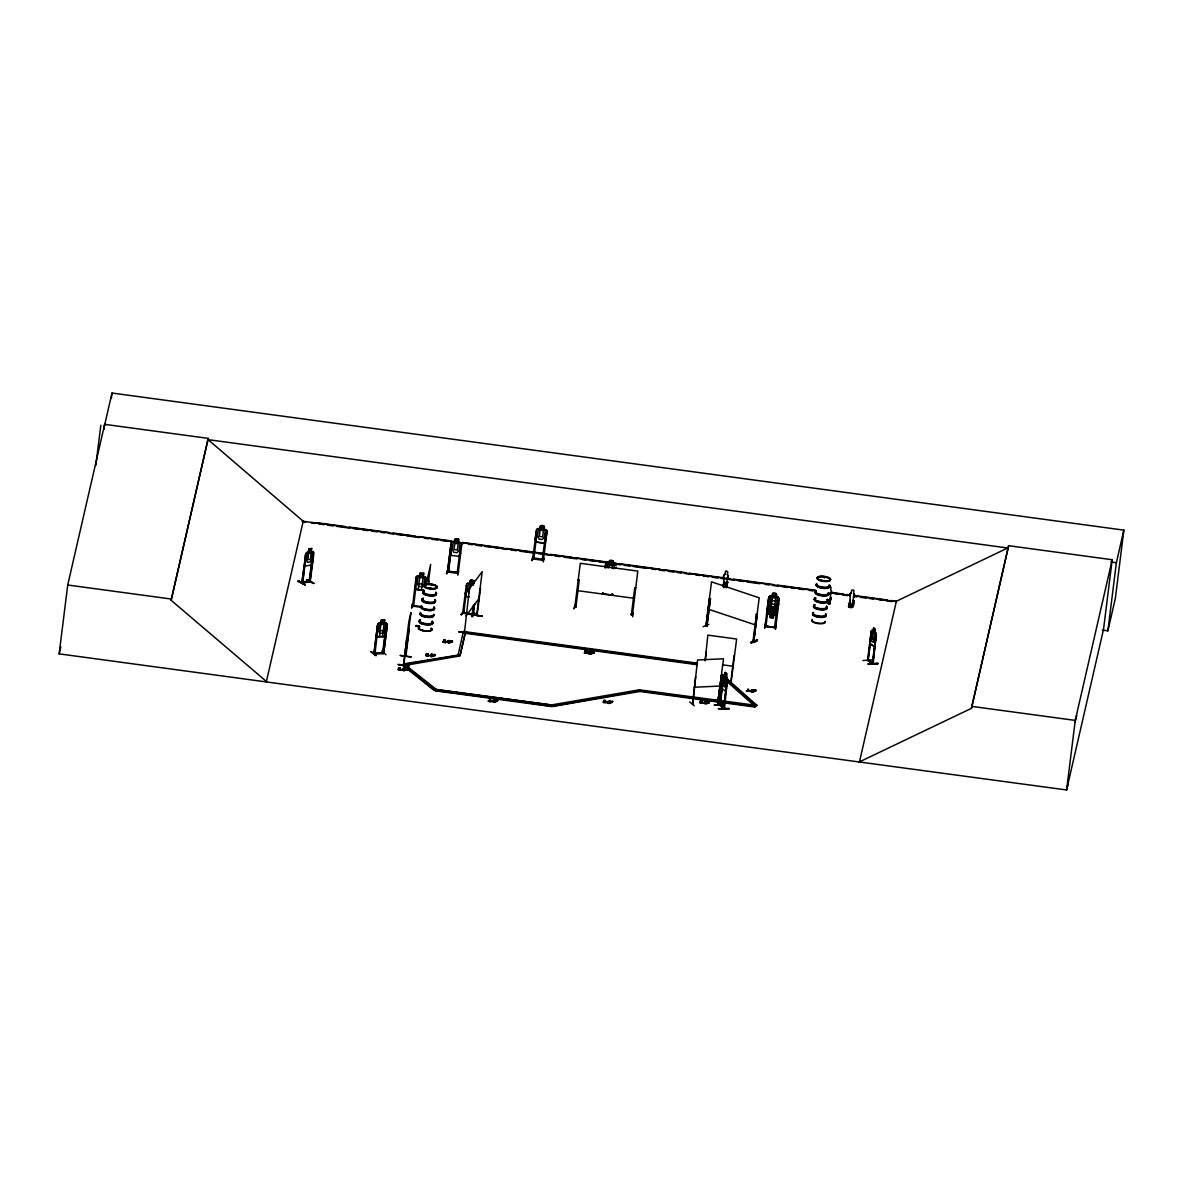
<?xml version="1.0" encoding="UTF-8"?>
<svg xmlns="http://www.w3.org/2000/svg" width="1183" height="1183" viewBox="0 0 1183 1183"><rect width="100%" height="100%" fill="white"/><g stroke="black" fill="none" stroke-linecap="round" stroke-linejoin="round"><path stroke-width="1.5" d="M753.305 691.123L751.279 690.384L753.882 689.911L750.436 690.739L754.089 691.212L752.018 690.295M309.946 581.681L301.739 582.997L305.894 555.626L302.715 583.056L302.7 581.873M309.059 548.882L308.719 552.328L306.693 552.491L305.672 553.821L301.887 583.145L310.257 581.814L313.983 552.55L313.081 551.47L311.203 551.884L311.721 548.409L308.985 548.838L306.427 559.929L307.462 562.383L310.02 561.984L311.735 559.086L312.504 552.816L311.277 551.929M419.788 576.21L420.202 572.809L423.751 573.252L423.337 576.609L426.738 578.206L425.791 585.689M423.972 590.406L415.647 589.415L414.967 585.955M482.368 616.166L471.677 614.465L482.368 616.225M411.699 607.899L412.483 603.862L411.758 607.825M419.906 576.225L417.362 575.884L416.091 576.964L412.586 606.317L413.577 606.391L416.86 579.005L415.884 578.886L416.86 579.005M412.586 606.302C411.388 604.602 415.1 605.622 412.719 605.149M413.666 605.681L413.503 606.421M425.481 580.128L426.457 580.232L425.481 580.128L424.815 585.57M720.329 704.284L720.018 704.343M727.323 677.726L723.508 708.277L724.484 707.552M724.026 577.91L724.011 577.955A2.425 2.292 12.9 0 1 724.957 574.45L724.972 574.391A2.425 2.292 12.9 0 0 724.026 577.91L723.419 586.783L724.721 581.829M850.237 596.557L850.222 596.602A2.425 2.292 12.9 0 1 851.168 593.097L851.168 593.053A2.425 2.292 12.9 0 0 850.237 596.557L849.631 605.43L852.026 605.755L853.623 597.016A2.425 2.292 12.9 0 0 853.564 593.378L853.875 590.628M404.985 669.859L402.959 669.46L404.941 669.608M449.88 642.265L447.899 641.659M430.76 655.234C435.033 654.007 430.035 658.857 430.834 654.672C434.102 653.075 431.899 657.911 430.716 654.983M447.854 641.408L449.821 642.014M303.321 520.875L266.293 681.926L59.15 653.859L67.727 585.008L104.666 424.342L208.238 438.375L171.136 600.313L266.53 681.571M95.823 465.437L100.836 425.259M104.045 429.266L104.666 424.342M111.32 398.42L112.001 393.037L1123.85 530.132L1115.362 598.273L1107.88 630.85L1102.379 630.11M171.136 600.313L208.238 438.375M304.785 584.831L298.397 580.764L305.199 584.831L297.879 581.371L298.412 580.749M305.746 553.866L305.066 566.051L311.499 565.03L312.859 561.555M305.894 555.626L302.582 582.864M313.554 583.515L306.767 579.433L313.687 583.426M309.532 581.947L312.563 554.576L309.088 581.844L309.887 580.69M309.872 581.696L313.318 554.443L312.563 554.576M310.242 581.844L310.138 580.705M384.164 623.219L385.643 624.284L384.859 630.554L382.908 633.289L379.876 633.378L378.575 630.746L379.359 624.491L381.118 623.323L378.767 623.249L377.584 624.476L373.932 653.8L377.688 624.52L378.856 623.397M374.981 653.755L378.131 626.369L377.229 626.399L378.279 626.502M375.957 655.589C360.874 643.478 386.131 663.426 371.122 651.863M384.283 623.116L384.652 619.715L381.399 619.818L381.03 623.219M379.447 636.735L381.399 619.818M382.493 636.631L384.652 619.715M381.725 651.02L385.998 654.731M386.057 626.118L387.107 626.221L386.057 626.118L382.553 653.386L383.943 652.484L382.686 652.365M386.205 626.251L382.937 653.534M387.388 624.18L383.647 653.519L387.388 624.18L386.338 622.997L378.811 623.278M398.168 664.787L408.963 666.192M398.183 669.874L398.301 669.12C398.745 670.672 401.022 669.238 401.007 670.066M398.508 668.469C401.274 666.428 398.597 670.036 398.627 667.73M400.963 670.258L401.081 669.504M518.317 701.371L434.265 690.325L402.9 665.511L403.004 664.669L459.477 655.19L459.374 656.033L406.612 665.112M403.285 665.393L403.403 664.402M403.373 665.571L408.83 621.726L410.945 612.528L405.458 656.506M403.787 665.6L406.789 638.14M403.861 665.6L404.009 664.491M697.231 664.728L465.23 633.289L465.496 631.766L460.202 654.791L403.521 663.9L411.921 671.072M409.259 629.134L405.902 656.402M406.715 669.8L406.789 668.499C408.8 668.055 406.479 671.249 406.715 669.06L407.558 669.179M407.233 669.874L407.632 668.617M418.22 589.74L420.305 572.942M421.532 590.125L423.618 573.311M428.172 584.476L430.671 564.424L426.442 582.835M428.542 584.535L428.985 581.03M425.924 655.855L426.043 655.101C426.501 656.121 428.083 656.358 428.823 655.471L428.704 656.225M427.595 653.622L427.285 654.583L426.353 653.711L428.187 653.696L426.353 653.711M435.374 654.598L434.974 655.84L434.531 654.48L435.374 654.598L434.457 655.042M447.721 570.102L446.375 573.622L447.056 573.134M450.871 544.801L447.47 572.054L448.327 572.217L451.876 544.816L450.9 544.683L451.876 544.816M448.327 572.217L451.847 544.934M434.265 690.325L403.004 664.669M755.005 706.207L639.988 690.621L551.027 706.488L435.995 690.902L436.261 689.378L404.897 664.58M454.878 542.051C451.847 536.076 464.002 540.468 455.381 538.871L454.967 542.213L453.059 543.101L452.276 549.356L453.71 552.284L457.022 552.727L459.122 550.287L459.906 544.032L458.265 542.672L458.693 539.271L458.413 542.539M443.063 642.28L444.497 640.447C441.851 640.033 447.736 639.589 444.882 642.339C448.446 643.02 440.431 641.925 444.143 642.236L444.497 640.447M444.424 641.009L443.507 640.136M443.388 640.875L444.734 640.047M444.882 642.339L445.326 640.121M445.843 642.65L444.956 641.763M458.176 573.385L447.47 572.054L451.181 542.805L452.468 541.725L460.705 542.849L461.799 544.239L458.146 573.504C454.257 570.724 463.78 573.711 448.682 571.374M457.17 573.385L460.483 545.984L461.459 546.117L460.453 546.102M457.762 575.175L458.62 571.152M457.91 573.504L458.043 572.513M452.512 641.023L452.113 642.28L451.669 640.905L452.512 641.023L451.595 641.467M469.444 633.023L458.708 631.737L467.714 632.624M463.854 611.389L460.926 614.628L461.533 614.169M463.84 612.247L462.671 613.193L466.501 583.929L467.743 582.938L473.407 584.151C477.178 579.655 467.758 578.029 470.109 583.382M462.997 613.09L462.893 612.247M461.518 614.746L463.987 610.975L461.459 614.583M464.047 612.306L463.603 613.4L467.211 586.029L466.265 585.851M697.497 663.205L463.396 631.485L457.998 655.367L460.098 655.648L460.202 654.791M463.396 631.485L463.292 632.343L483.655 635.094M464.461 632.535L469.414 588.661L482.206 571.611L476.675 615.456M469.252 590.923L470.035 584.668L473.274 585.274M464.401 632.521L464.505 631.545M473.555 584.018L473.984 580.676M471.721 614.347L482.235 616.402M473.289 605.873L472.239 615.012L473.377 605.77M474.546 604.129L472.978 615.145L474.472 604.232M474.59 613.001L472.061 616.698L475.034 613.548M480.505 588.247L477.045 615.781M490.561 699.301L490.102 701.504L491.182 701.075L491.078 701.83L488.298 701.46L488.402 700.706L489.378 701.401L489.718 699.611C489.703 698.724 489.422 700.144 489.658 700.188L489.954 699.212M495.721 699.996C485.163 701.859 501.903 703.515 493.015 701.208C496.195 699.464 494.775 699.153 492.365 701.016C494.938 703.175 497.644 700.025 493.119 700.454M497.747 700.188L497.348 701.445L496.89 700.07L497.747 700.188L496.83 700.647M533.001 556.942L531.67 560.476L532.261 560.017M533.77 559.056L537.156 531.655L536.18 531.522L532.749 558.923L532.794 557.77L533.977 558.051M532.261 560.55L533.134 556.528L532.513 556.956M532.897 558.775C533.962 559.707 534.346 557.755 532.942 557.77M544.106 526.065L543.559 529.511L545.186 530.871L544.402 537.126L542.302 539.566L539.004 539.123L537.57 536.195L538.339 529.94L540.261 529.067C537.629 523.714 547.211 524.734 543.692 529.378L545.984 529.688L547.078 531.078L543.426 560.343L532.868 558.938M540.261 529.023L540.675 525.666M545.762 532.823L546.738 532.956L545.762 532.823L542.228 560.18L542.391 559.071L543.589 559.234M543.204 561.955L543.943 558.48M543.322 560.195L543.47 559.219M545.836 540.054L546.96 531.108L545.91 529.821M551.027 706.488L551.293 704.964L638.613 689.94L639.988 690.621M726.495 680.151L755.168 705.526L754.902 707.05L639.885 691.464L552.55 706.488L551.293 704.964L434.368 689.467M575.145 604.868L573.755 608.816L574.42 608.328M574.849 606.11L574.701 607.219L575.899 607.382L579.212 579.995L578.206 579.981L579.212 579.995M575.988 606.672L574.82 607.234L580.306 563.3L637.814 571.093L632.461 614.923M584.269 653.208C588.025 653.445 589.814 652.528 584.402 652.38M584.801 651.818L584.89 650.99C590.672 651.197 586.324 653.193 584.89 650.99M588.646 653.815C595.212 653.075 586.783 651.123 591.027 653.903C587.567 653.282 589.445 654.421 591.796 654.066C592.757 653.12 588.217 651.774 589.873 652.883M592.372 652.72L592.491 651.937L589.356 651.508L592.239 653.179L588.779 652.986M593.289 653.267L593.348 651.966C595.567 651.892 592.461 654.909 593.348 651.966M593.807 653.341L594.206 652.084M616.21 565.844L615.101 564.498L606.849 563.419L605.592 564.424L605.134 568.062L605.696 564.483M602.975 592.846L602.724 593.866L603.079 593.023M607.071 567.884L607.471 564.749L609.378 563.877C606.761 558.42 616.535 559.648 612.676 564.321L614.302 565.681L613.918 568.801M608.846 568.121L609.23 564.986L612.528 565.444L612.143 568.565M611.567 595.064L611.7 594.043L611.493 594.857M601.91 593.555L612.483 595.167L612.483 593.97M612.543 595.153L612.705 594.043M605.504 700.44C603.729 703.397 608.506 702.229 603.241 702.598L603.36 701.844L604.321 702.554L604.661 700.765C602.162 699.745 607.219 701.415 604.912 700.366M604.661 700.765L603.67 700.454M606.125 702.214L606.066 702.791M610.665 701.135C608.476 701.356 606.095 703.16 610.546 702.584C604.735 701.401 612.498 702.184 608.609 702.554C608.343 700.632 612.395 700.587 607.234 701.741C606.317 704.639 613.356 703.279 609.866 701.741M611.774 702.525L611.833 701.223L612.69 701.342L611.774 702.525L612.69 701.342M631.338 614.169L632.565 613.903L632.447 615.042L631.352 614.923L634.753 587.64L635.729 587.774M632.21 615.027L631.249 614.879L631.471 613.755M632.905 612.69L632.698 616.772M638.613 689.94L639.885 691.464L640.136 689.94L757.105 705.467L755.065 706.384L747.76 705.393M692.735 703.959L697.541 660.01L723.508 658.768L717.815 702.776L721.438 675.33M695.648 676.691L692.573 703.796M703.042 626.753L708.942 624.358M706.842 625.955L710.451 598.613L709.43 598.421L706.074 625.733L706.946 625.984L710.451 598.613M705.172 660.632L707.863 635.123L736.625 639.027L731.064 682.99M699.922 703.027L700.04 702.273C700.499 703.293 702.081 703.545 702.82 702.658L702.702 703.412M700.247 701.623C703.072 699.508 700.292 703.264 700.351 700.883M705.201 660.513L706.281 651.759M705.556 702.184L707.301 702.451L707.36 701.563L703.9 702.391L707.567 702.879L704.639 702.051M708.454 702.953L708.528 701.652C710.732 701.578 707.626 704.58 708.528 701.652M723.552 583.855L727.175 584.106M723.715 583.056L727.308 583.544M708.972 703.027L709.371 701.77M724.07 581.607L723.227 586.605M724.957 574.45L725.504 571.404M723.922 587.774L724.173 585.733L725.283 585.881M726.406 585.422L726.968 581.992L725.815 587.108L727.412 578.369A2.425 2.292 12.9 0 0 727.353 574.775L727.663 571.966M726.125 587.419L726.525 586.502L726.377 587.685M726.746 587.079L727.693 581.859L726.244 586.472M720.654 703.989C706.739 694.761 726.007 706.059 719.323 704.935L722.99 675.7L723.73 674.887L727.294 677.829M715.907 700.277L720.624 704.447M717.859 702.761L718.125 701.563M717.726 702.746L721.615 675.463M719.693 705.26L722.236 684.957M722.695 681.319L723.153 677.696M719.427 708.75C750.022 708.41 696.358 708.883 729.364 708.617M723.227 678.036L719.841 705.305M720.196 705.275L722.443 687.116M725.135 672.521L726.569 673.659L726.791 678.746L724.898 687.072L723.464 685.933L723.02 682.635L725.194 672.358L726.746 673.585L726.258 677.001M723.597 708.306L727.323 680.994L724.44 708.617L719.368 705.009L724.026 708.602L724.114 707.271M730.695 682.946L734.066 655.53M730.739 682.768L730.68 682.177M731.212 682.857L730.769 681.94M757.002 639.914C758.421 643.005 741.978 644.07 757.061 639.988M748.706 689.216C746.931 692.173 751.708 691.005 746.443 691.375L746.562 690.621L747.523 691.33L747.878 689.541C748.026 688.329 747.286 690.872 747.878 689.541M705.985 625.703L711.501 581.859L759.19 597.814L753.719 641.659L757.327 614.302L756.514 614.036L752.95 641.423L754.029 641.57L753.689 640.639M753.675 641.63L756.514 614.036M752.98 641.408L753.216 640.254L754.163 640.58M749.342 690.99L749.268 691.567M751.205 690.946L753.822 690.798L753.882 689.911M754.976 691.286L755.05 690C757.061 689.556 754.739 692.735 754.976 690.561L755.819 690.68M755.493 691.36L755.893 690.103M764.588 627.936L765.15 624.447M776.255 593.585L775.841 596.986L777.468 598.332L776.684 604.587L774.584 607.042L773.8 613.282L770.503 612.853L770.621 597.445L772.529 596.557C769.926 591.204 779.493 592.225 775.974 596.883L778.266 597.134L779.36 598.524L775.708 627.789L765.017 626.443L768.447 599.042L769.423 599.16L765.889 626.561C763.686 623.086 770.591 628.617 774.628 626.813M764.943 626.428L765.268 625.452M770.222 614.066L769.808 617.467L773.357 617.881L773.771 614.524M771.612 603.907L774.924 604.35L775.693 598.095L772.395 597.666L771.612 603.936L769.512 606.376L768.728 612.631L770.355 613.977L769.808 617.422L773.253 617.748L773.667 614.391L775.575 613.504L776.359 607.249L774.924 604.336M772.957 593.156L772.529 596.557L770.015 596.114L768.728 597.178L766.821 612.469L767.93 613.814L770.355 614.007M764.972 626.265L775.619 627.655L775.826 626.65L774.776 626.502L774.51 627.641L778.044 600.269L778.991 600.52M775.442 629.474L776.107 625.423M829.253 602.679L830.85 593.94A2.425 2.292 12.9 0 0 830.791 590.332L831.028 587.241L829.15 586.798M829.416 603.626L829.682 602.043L829.815 603.256M829.667 603.892L829.534 602.665M829.682 604.025L831.131 597.43L829.401 604.158M849.912 601.703L849.01 606.805L850.148 602.132M850.281 600.254L848.536 606.746L849.956 600.491M851.168 593.097L851.716 590.051L853.608 590.125M850.133 606.361L850.385 604.38L851.479 604.528L851.228 606.509M848.522 606.731C856.64 612.424 854.022 589.962 852.381 607.101M862.969 660.528L872.433 659.877M875.923 633.082L871.871 630.169L871.22 631.071L867.553 660.291L872.758 663.9L875.967 632.994M868.544 659.892C871.013 663.441 874.533 661.77 872.226 663.545L875.967 636.247L873.128 663.87L867.923 660.232L868.544 659.552M875.302 643.611L874.193 646.539L870.17 643.685L871.324 631.071M870.437 644.203L867.908 660.558M870.88 640.58L873.557 627.641L875.272 628.853L875.39 633.999L873.424 642.339L871.827 641.216L871.309 637.933M877.934 663.678C847.738 664.654 898.385 662.125 868.485 664.402M876.426 634.606L872.67 663.885M859.45 761.896L971.435 708.351L1008.626 545.703L1112.197 559.736L1103.532 629.297L1066.593 789.963L266.293 681.926M1008.626 545.703L971.435 708.351M1112.197 559.736L1075.258 720.403L1066.593 789.963L1068.353 782.998M1107.88 630.85L1116.368 562.709L1123.85 530.132M398.227 664.358L409.007 665.778M415.721 626.162L419.329 626.576M768.004 613.666L776.181 614.835L777.468 613.785M767.619 606.169L768.285 609.644L776.61 610.665L778.251 607.485M764.647 628.084L765.224 624.033M770.015 596.114L768.846 597.223M778.266 597.178L770.044 596.232M104.503 425.614L112.001 393.037M59.15 653.859L60.791 646.731M398.301 669.12L401.037 669.682M399.262 669.829L399.617 668.04M400.002 669.933L400.446 667.715M405.429 648.994L407.544 639.781M426.043 655.101L428.823 655.471M426.25 654.45L427.521 654.184M452.453 541.77L451.285 542.864M427.004 655.811L427.359 654.022M427.728 655.914L428.187 653.696M450.738 555.285L450.072 551.766L450.738 555.285L459.048 556.38L460.675 553.2M446.982 573.711L447.78 569.688M460.69 542.879L461.799 544.195M443.181 641.526L445.961 641.911M436.261 689.378L551.293 704.964M435.995 690.902L414.775 673.319M460.098 655.648L465.392 632.624M488.402 700.706L491.182 701.075M537.156 531.655L536.15 531.64M532.202 560.402L533.06 556.528M540.143 528.934L537.747 528.564L536.461 529.659L535.337 538.649L536.017 542.125L544.343 543.219L545.969 540.039M533.991 557.932L542.346 559.352M545.984 529.718L537.733 528.609L536.579 529.718M542.376 559.204L543.559 559.352M542.228 560.18L543.455 560.224M605.578 564.468L606.864 563.374M585.629 652.558L586.901 651.996M589.075 653.016L589.356 651.508M603.36 701.844L606.08 702.406M603.567 701.194L604.483 701.09M639.885 691.464L640.136 689.94M723.153 586.591L724.262 581.932M723.863 586.694L724.661 583.559M724.795 586.428L724.913 585.689M724.499 586.295L724.499 585.999M727.353 574.775L727.368 574.716A2.425 2.292 12.9 0 1 727.412 578.369L727.412 578.369M725.593 586.916L726.702 582.258M726.643 585.452L727.663 582.08M700.04 702.273L702.82 702.658M701.001 702.983L701.356 701.194M701.726 703.086L702.184 700.868M707.36 701.563L704.757 702.037L707.197 702.362M746.562 690.621L749.297 691.183M754.902 707.05L755.168 705.526M827.597 601.348L828.706 601.437L828.455 603.493L827.361 603.345M828.47 601.511L827.819 601.718M828.159 602.014L828.263 601.334M829.653 604.01L828.677 604.055L829.372 600.905M828.913 603.921L829.682 600.683M830.067 599.263L829.165 604.129L830.436 599.441M852.588 605.8L852.189 606.702L849.143 606.288C848.876 600.964 849.601 612.705 850.03 603.729M851.154 604.868L850.681 605.134M853.564 593.422L853.564 593.378A2.425 2.292 12.9 0 1 853.608 597.06L853.623 597.016M851.509 607.145L853.165 600.639L854.096 601.053M852.632 607.308L853.061 602.502M851.464 607.145L853.194 602.531M859.361 762.281L896.389 601.23L1006.733 548.468M1075.022 722.384L1076.767 715.419M477.074 614.79L476.66 614.731M694.214 705.748L689.689 701.963M726.495 688.358L725.549 691.271L727.619 679.353M874.193 646.539L875.139 643.552M724.38 704.521L714.399 704.935L724.44 704.107M769.66 600.373L768.063 603.493L769.586 600.254L777.911 601.319L778.577 604.824M778.133 607.456L776.551 610.546L768.388 609.541M431.292 585.023L430.568 584.535M429.178 588.099L430.982 588.483L429.562 588.498M429.399 588.321L430.479 588.128M430.139 587.847L431.07 588.439L429.873 587.951M824.27 577.452L824.743 577.585M823.797 577.26L824.773 577.481L823.989 577.615M822.377 580.809L824.388 581.09L823.575 580.749M493.06 701.031L495.573 700.794M608.003 702.17L609.807 701.785M465.998 596.498L465.377 592.92L465.998 596.498L469.311 596.957M464.017 612.587L473.096 614.154M466.028 615.914L478.804 598.879M474.56 612.942L472.209 616.654M305.835 553.895L306.796 552.638L313.111 551.633M723.035 675.789L723.73 674.887M725.49 571.448L726.613 570.975L727.663 572.01M416.194 577.053L417.407 576.003L425.569 576.979L426.605 578.236M853.165 600.639L853.875 600.742M852.115 607.204L852.736 605.164L852.337 606.066L849.29 605.652M704.329 702.17C702.318 705.038 710.909 703.397 705.571 702.598M305.096 584.786L298.308 581.193M309.177 581.134L302.464 581.873M429.976 587.833L429.252 588.528M823.945 581.06L822.54 580.572M829.52 599.722L828.706 599.811M829.505 599.914L828.677 600.003M419.891 576.328L417.969 577.245L417.2 583.5L418.634 586.398L421.947 586.768L424.061 584.284L424.83 578.029L423.203 576.712M412.379 606.14L421.976 607.367M575.988 606.406L575.042 606.273M757.327 614.302L756.307 614.11M752.906 640.624L753.941 640.668M751.042 642.739L757.431 640.595M750.909 642.768L757.076 640.461M724.528 707.641L719.974 704.624M831.117 597.799L830.658 597.859M775.604 626.798L774.806 626.532M632.417 614.036L631.589 613.933M309.133 548.971L311.691 548.572M306.131 555.744L305.14 555.744M312.8 554.694L313.318 554.443M306.693 579.995L314.027 583.411L306.826 579.907M310.271 580.883L309.502 580.986M309.414 581.252L302.671 582.154M462.864 613.105L473.215 614.997M374.05 652.632L382.804 652.809L374.257 652.824M373.858 653.637L383.41 653.312M302.035 583.16L302.079 582.154M871.797 633.304L870.984 632.994L868.115 660.617L868.159 659.271M876.44 636.587L875.642 636.277M870.17 643.685L874.296 646.524M867.597 660.291L868.396 660.513M872.596 662.761L868.204 659.907M868.248 664.107L877.712 663.441M402.9 665.511L404.793 665.423L403.418 664.757M727.752 681.334L726.998 681.009M721.867 684.691L721.926 688.402L725.652 691.271M694.155 687.264L720.107 686.036M714.414 704.92L724.395 704.684M384.179 623.116L386.383 623.042M380.985 624.447L384.017 624.343M380.201 630.702L383.233 630.598M377.14 636.661L384.667 636.454L386.102 633.142L384.726 636.572L377.052 636.765L376.578 633.452M608.077 701.608L610.517 701.933M823.856 581.223L823.057 581.149M430.508 588.75L429.71 588.676M821.194 602.665L820.144 602.517M427.832 610.191L426.782 610.044M586.783 652.572L587.921 652.203L585.999 651.818M383.78 652.351L383.691 653.504L374.109 653.8M823.279 580.661L822.791 580.557M419.743 577.452L423.056 577.822M418.974 583.707L422.287 584.091M423.913 590.287L415.751 589.311L415.085 585.955M413.666 605.563L422.065 606.657M771.272 606.598L774.584 607.042M773.667 614.435L776.181 614.835M419.433 625.911L415.825 625.496L419.374 626.354M1008.286 548.069L208.075 439.647L303.232 521.259L455.159 541.844M1110.867 561.955L1116.368 562.709M544.269 543.086L536.121 542.021L535.47 538.605M609.792 560.52L613.09 560.964M316.142 522.62L345.421 526.583M349.089 527.071L389.355 532.527M393.022 533.03L414.982 536.003M418.649 536.505L451.595 540.971M462.568 542.45L502.849 547.906M506.501 548.409L546.768 553.866M550.435 554.354L572.395 557.341M576.062 557.829L609.008 562.295M612.676 562.783L616.328 563.285M619.996 563.788L660.262 569.23M663.914 569.733L685.889 572.705M689.541 573.208L722.502 577.674M726.155 578.162L729.822 578.664M733.475 579.152L773.741 584.609M777.408 585.112L815.841 590.317M830.496 592.299L843.302 594.043M846.969 594.531L850.621 595.034M854.289 595.522L887.235 599.988M890.903 600.491L896.389 601.23M458.827 542.332L815.767 590.701M830.407 592.683L850.533 595.404M854.2 595.907L896.3 601.6M302.138 521.688L305.805 522.176M311.292 522.93L314.959 523.418M318.626 523.921L324.112 524.661M327.78 525.163L333.266 525.903M336.933 526.405L349.754 528.136M353.406 528.638L358.907 529.378M362.575 529.866L368.061 530.62M371.728 531.108L377.214 531.862M380.882 532.35L384.549 532.853M388.201 533.341L393.702 534.095M397.37 534.583L402.856 535.337M406.523 535.825L419.344 537.57M424.83 538.309L428.497 538.797M432.15 539.3L437.651 540.039M441.318 540.542L446.804 541.282M450.472 541.784L463.292 543.515M468.779 544.269L472.446 544.757M476.098 545.259L481.599 545.999M485.267 546.502L490.753 547.241M494.42 547.729L498.073 548.232M501.74 548.735L507.241 549.474M510.893 549.962L516.394 550.716M520.047 551.204L532.868 552.949M538.369 553.688L542.021 554.191M545.688 554.679L551.189 555.433M554.842 555.921L560.343 556.661M564.01 557.163L576.816 558.894M582.317 559.648L585.984 560.136M589.637 560.638L595.138 561.378M598.79 561.881L604.291 562.62M615.278 564.114L620.764 564.853M624.432 565.356L629.933 566.095M633.585 566.583L646.406 568.328M651.907 569.067L655.559 569.57M659.227 570.058L664.713 570.812M668.38 571.3L673.881 572.054M677.534 572.542L681.201 573.045M684.868 573.533L690.354 574.287M695.855 575.027L699.508 575.515M703.175 576.017L708.661 576.757M712.329 577.26L717.83 577.999M721.482 578.502L725.149 578.99M728.817 579.493L734.303 580.232M737.97 580.735L743.456 581.474M747.124 581.977L759.944 583.707M765.431 584.446L769.098 584.949M772.765 585.452L778.251 586.191M781.919 586.679L787.405 587.433M791.072 587.921L794.739 588.424M798.392 588.912L803.893 589.666M809.379 590.406L813.046 590.909M835.021 593.881L838.688 594.384M842.34 594.872L847.841 595.611M853.327 596.365L856.995 596.853M860.662 597.356L866.148 598.095M869.816 598.598L873.483 599.086M878.969 599.84L882.636 600.328M886.289 600.831L891.79 601.57M849.631 605.385L852.041 605.711M848.98 605.859L852.588 606.347M448.49 571.019L447.514 571.064L457.289 572.395M576.905 590.554L634.413 598.347M722.443 664.816L733.223 666.28M465.333 632.447L697.334 663.87M487.307 635.596L527.5 641.038M531.152 641.541L693.741 663.559M593.274 652.543L594.132 652.646M971.687 706.369L1075.258 720.403M67.727 585.008L171.298 599.042M755.567 690.798L755.05 690M641.866 691.049L716.721 701.179M720.373 701.682L744.107 704.891M708.454 702.214L709.297 702.332M521.969 701.859L552.55 706.488M705.689 702.82L706.606 703.53L704.757 703.338M458.812 631.545L467.699 633.201M473.851 580.764L470.597 580.202L470.183 583.544L468.305 584.343L467.536 590.598L468.926 593.615M724.188 707.656L720.314 704.61M706.842 625.984L706.059 624.668L707.286 624.89M753.719 690.709L750.362 691.079L751.693 692.114L754.015 691.789L751.116 691.404L752.92 691.316M708.099 609.112L755.789 625.068M706.221 624.728L707.153 625.881M458.102 654.51L459.477 655.19M457.998 655.367L459.374 656.033M721.615 674.059L757.105 705.467M726.968 679.737L752.906 702.702M721.038 675.316L723.774 677.726M720.935 676.173L723.656 678.584M726.392 680.994L755.065 706.384M777.808 601.408L778.458 604.824M376.623 633.482L377.2 636.691M496.89 700.07L496.83 701.371M451.669 640.905L451.595 642.206M434.531 654.48L434.457 655.781M828.056 593.408A6.787 2.203 7.1 0 1 822.362 595.951A6.787 2.203 7.1 0 1 815.605 592.254M828.189 592.964A6.891 2.233 7.1 0 1 822.422 595.537A6.891 2.233 7.1 0 1 815.575 591.796M827.272 599.707A6.787 2.203 7.1 0 1 820.691 602.147A6.787 2.203 7.1 0 1 815.619 598.125M827.287 599.278A6.743 2.189 7.1 0 1 820.751 601.703A6.743 2.189 7.1 0 1 815.708 597.711A6.802 2.203 7.1 0 0 820.721 601.91A6.802 2.203 7.1 0 0 827.301 599.456M829.12 585.452A6.891 2.233 7.1 0 1 823.368 588.025A6.891 2.233 7.1 0 1 816.507 584.284M828.765 592.757A6.787 2.203 7.1 0 1 821.638 594.591A6.787 2.203 7.1 0 1 815.767 590.997M828.987 585.881A6.787 2.203 7.1 0 1 823.294 588.424A6.787 2.203 7.1 0 1 816.551 584.742M828.795 593.201A6.891 2.233 7.1 0 1 821.579 595.049A6.891 2.233 7.1 0 1 815.619 591.411M829.179 585.053A6.891 2.233 7.1 0 1 823.412 587.64A6.891 2.233 7.1 0 1 816.566 583.899M829.697 585.23A6.787 2.203 7.1 0 1 822.569 587.064A6.787 2.203 7.1 0 1 816.699 583.47M825.379 614.849A6.787 2.203 7.1 0 1 819.701 617.393A6.787 2.203 7.1 0 1 812.943 613.696M825.512 614.406A6.891 2.233 7.1 0 1 818.858 616.875A6.891 2.233 7.1 0 1 813.712 612.809M825.143 621.755A6.787 2.203 7.1 0 1 818.03 623.589A6.787 2.203 7.1 0 1 812.159 619.996M825.157 621.326A6.743 2.189 7.1 0 1 818.089 623.145A6.743 2.189 7.1 0 1 812.248 619.581M827.686 601.008A6.743 2.189 7.1 0 1 821.49 602.931A6.743 2.189 7.1 0 1 814.422 599.781M814.776 599.263A6.743 2.189 7.1 0 1 815.56 598.835M827.242 600.003A6.802 2.203 7.1 0 1 820.662 602.443A6.802 2.203 7.1 0 1 815.575 598.421M826.459 606.879A6.891 2.233 7.1 0 1 819.789 609.363A6.891 2.233 7.1 0 1 814.643 605.282M825.542 613.578A6.787 2.203 7.1 0 1 819.849 616.121A6.787 2.203 7.1 0 1 813.091 612.439M826.311 607.323A6.787 2.203 7.1 0 1 819.745 609.763A6.787 2.203 7.1 0 1 814.673 605.74M825.571 614.021A6.891 2.233 7.1 0 1 819.804 616.594A6.891 2.233 7.1 0 1 812.958 612.853M826.503 606.495A6.891 2.233 7.1 0 1 819.849 608.964A6.891 2.233 7.1 0 1 814.688 604.897M826.473 606.066A6.787 2.203 7.1 0 1 819.908 608.506A6.787 2.203 7.1 0 1 814.821 604.483M434.693 600.934A6.787 2.203 7.1 0 1 428.128 603.374A6.787 2.203 7.1 0 1 423.041 599.367M434.826 600.506A6.891 2.233 7.1 0 1 428.172 602.975A6.891 2.233 7.1 0 1 423.011 598.894M433.91 607.219A6.787 2.203 7.1 0 1 428.231 609.763A6.787 2.203 7.1 0 1 421.473 606.066M433.954 606.983A6.802 2.203 7.1 0 1 428.261 609.526A6.802 2.203 7.1 0 1 421.488 605.829M435.773 592.979A6.891 2.233 7.1 0 1 429.104 595.448A6.891 2.233 7.1 0 1 423.958 591.382M434.856 599.677A6.787 2.203 7.1 0 1 428.276 602.117A6.787 2.203 7.1 0 1 423.203 598.095M436.187 594.029A6.787 2.203 7.1 0 1 428.187 595.729A6.787 2.203 7.1 0 1 423.972 591.84M434.886 600.106A6.891 2.233 7.1 0 1 428.216 602.591A6.891 2.233 7.1 0 1 423.07 598.509M435.817 592.594A6.891 2.233 7.1 0 1 429.163 595.064A6.891 2.233 7.1 0 1 424.002 590.997M435.788 592.151A6.787 2.203 7.1 0 1 429.222 594.605A6.787 2.203 7.1 0 1 424.135 590.583M432.579 622.983A6.787 2.203 7.1 0 1 424.579 624.683A6.787 2.203 7.1 0 1 420.364 620.794M432.165 621.933A6.891 2.233 7.1 0 1 425.496 624.417A6.891 2.233 7.1 0 1 420.349 620.336M431.233 628.676A6.787 2.203 7.1 0 1 424.667 631.116A6.787 2.203 7.1 0 1 419.581 627.094M431.263 628.262A6.758 2.189 7.1 0 1 424.727 630.687A6.758 2.189 7.1 0 1 419.654 626.694M431.277 628.41A6.802 2.203 7.1 0 1 424.697 630.864A6.802 2.203 7.1 0 1 419.61 626.827M433.88 607.53A6.802 2.203 7.1 0 1 428.187 610.073A6.802 2.203 7.1 0 1 421.414 606.376M433.658 615.027A6.891 2.233 7.1 0 1 426.442 616.89A6.891 2.233 7.1 0 1 420.483 613.252M432.179 621.119A6.787 2.203 7.1 0 1 425.614 623.559A6.787 2.203 7.1 0 1 420.527 619.537M433.51 615.471A6.787 2.203 7.1 0 1 426.398 617.304A6.787 2.203 7.1 0 1 420.512 613.711M432.209 621.548A6.891 2.233 7.1 0 1 425.555 624.018A6.891 2.233 7.1 0 1 420.394 619.951M433.703 614.642A6.891 2.233 7.1 0 1 426.486 616.506A6.891 2.233 7.1 0 1 420.527 612.868M433.673 614.199A6.787 2.203 7.1 0 1 426.545 616.032A6.787 2.203 7.1 0 1 420.675 612.439M610.029 702.806L607.914 702.465L610.029 702.806M706.783 702.672L704.669 702.318L706.783 702.672M405.089 668.957C403.817 673.645 401.555 666.369 405.089 668.957M449.969 641.363C448.342 646.022 446.775 638.391 450.368 641.6C450.693 645.8 443.551 640.003 449.851 641.349M405.799 669.741C402.087 673.378 401.318 665.94 405.799 669.741C399.943 671.87 403.773 665.26 405.754 669.622M433.525 655.707C429.813 659.36 429.045 651.922 433.525 655.707C427.669 657.852 431.514 651.241 433.496 655.604M450.738 641.57C447.026 645.223 446.257 637.785 450.738 641.57M400.298 655.471L411.093 656.92L400.298 655.471M308.586 553.452L307.802 559.707L310.36 559.308L311.144 553.038L308.586 553.452M309.532 549.459L309.384 550.583L311.025 550.317L311.173 549.193L309.532 549.459M382.02 620.513L381.872 621.622L383.824 621.563L383.972 620.439L382.02 620.513M420.823 573.607L420.69 574.716L422.819 574.968L422.952 573.844L420.823 573.607M454.834 543.337L454.05 549.592L457.348 550.051L458.132 543.781L454.834 543.337M455.899 539.507L455.766 540.616L457.895 540.912L458.028 539.788L455.899 539.507M471.1 580.868L470.967 581.977L473.037 582.361L473.185 581.252L471.1 580.868M540.113 530.176L539.33 536.446L542.642 536.89L543.411 530.62L540.113 530.176M541.193 526.346L541.06 527.47L543.174 527.751L543.308 526.627L541.193 526.346M610.31 561.156L610.177 562.28L612.291 562.561L612.439 561.452L610.31 561.156M723.434 584.254L726.998 584.979L723.434 584.254M724.573 676.987L723.789 683.256L725.238 684.395L726.022 678.125L724.573 676.987M725.312 673.29L726.111 675.138L725.312 673.29M770.739 615.722L770.606 616.846L772.721 617.112L772.869 616.003L770.739 615.722M773.475 593.836L773.327 594.96L775.457 595.226L775.59 594.103L773.475 593.836M872.936 632.269L872.152 638.524L873.764 639.663L874.533 633.408L872.936 632.269M873.705 628.557L874.607 630.406L873.705 628.557M605.297 566.332L606.273 566.465L605.297 566.332M614.879 567.633L615.855 567.766L614.879 567.633M770.044 604.912L771.893 609.186C766.569 612.483 770.769 614.997 772.573 610.058C773.15 615.308 777.571 613.859 773.357 609.393C778.414 605.947 774.85 603.404 772.691 608.565L771.153 605.075L770.044 604.912M820.07 580.01A6.787 2.203 7.1 0 0 830.584 579.507A6.787 2.203 7.1 0 0 820.928 576.284A6.787 2.203 7.1 0 0 820.07 580.01A6.787 2.203 7.1 0 0 830.584 579.552A6.787 2.203 7.1 0 0 820.913 576.313A6.787 2.203 7.1 0 0 820.056 580.04M820.011 580.646A6.743 2.189 7.1 0 0 830.466 580.158A6.743 2.189 7.1 0 0 820.854 576.934A6.743 2.189 7.1 0 0 820.011 580.646M426.708 587.581A6.787 2.203 7.1 0 0 437.222 587.079A6.787 2.203 7.1 0 0 427.566 583.84A6.787 2.203 7.1 0 0 426.708 587.581M426.634 588.202A6.758 2.189 7.1 0 0 437.119 587.7A6.758 2.189 7.1 0 0 427.492 584.476A6.758 2.189 7.1 0 0 426.634 588.202M426.664 587.803A6.802 2.203 7.1 0 0 437.207 587.3A6.802 2.203 7.1 0 0 427.521 584.062A6.802 2.203 7.1 0 0 426.664 587.803M428.128 610.472A6.758 2.189 7.1 0 0 433.791 607.944A6.758 2.189 7.1 0 1 428.142 610.443A6.758 2.189 7.1 0 1 421.399 606.805A6.758 2.189 7.1 0 0 428.142 610.443"/></g></svg>
